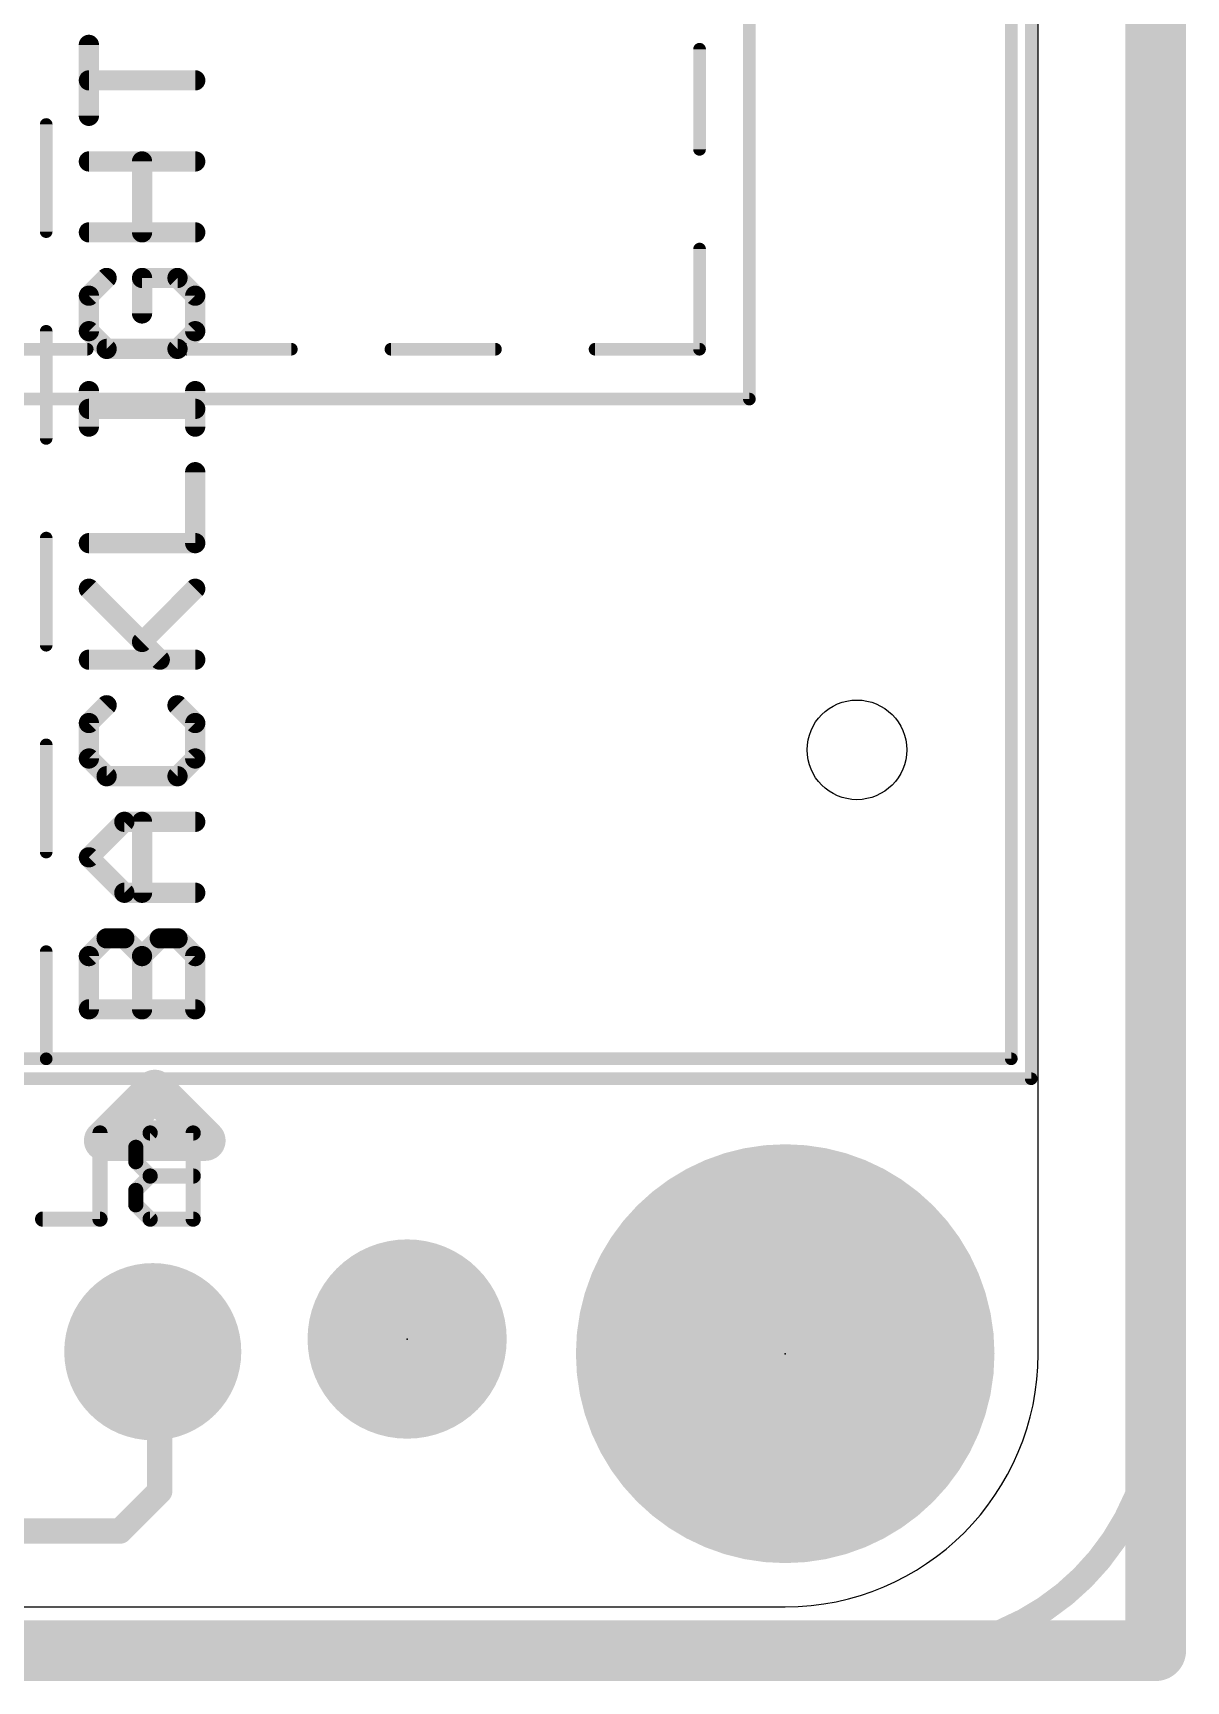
# Model space of a CAD drawing. Extents: x -26.2 to 21.8, y -36.3 to 32.3.
# Drawn here: x 10.23 to 21.8, y -36.3 to -19.77 of the extents above; entities that cross this region are included whole.
import ezdxf

# ---------------------------------------------------------------- set-up
doc = ezdxf.new("R2010")
doc.units = 0
for name, color, linetype in [('1', 12, 'CONTINUOUS'), ('16', 132, 'CONTINUOUS'), ('17', 110, 'CONTINUOUS'), ('20', 53, 'CONTINUOUS'), ('21', 40, 'CONTINUOUS'), ('22', 6, 'CONTINUOUS'), ('23', 40, 'CONTINUOUS'), ('39', 12, 'CONTINUOUS'), ('40', 132, 'CONTINUOUS'), ('41', 12, 'CONTINUOUS'), ('42', 132, 'CONTINUOUS'), ('52', 253, 'CONTINUOUS')]:
    doc.layers.add(name, color=color, linetype=linetype)

# ---------------------------------------------------------------- blocks, each defined once
blk = doc.blocks.new('PIE')
at = {"const_width": 0.5}
blk.add_lwpolyline([(0, -0.25, 1), (0, 0.25, 1), (0, -0.25)], format="xyb", dxfattribs=at)
blk = doc.blocks.new('ROUNDP')
at = {"const_width": 0.5}
blk.add_lwpolyline([(0, -0.25, 1), (0, 0.25, 1), (0, -0.25)], format="xyb", dxfattribs=at)

msp = doc.modelspace()

# ---------------------------------------------------------------- linework, layer by layer
at = {"layer": '1', "const_width": 0.254}
for points in [[(21.5, 29.5), (21.5, -33.5)], [(11.5, -33.07), (11.43, -33)], [(11.5, -34.4), (11.5, -33.07)], [(11.1, -34.8), (11.5, -34.4)], [(-12.257, -34.8), (11.1, -34.8)], [(19, -36), (-19, -36)]]:
    msp.add_lwpolyline(points, dxfattribs=at)
at = {"layer": '1'}
for points, const_width in [([(11.4749, -32.9551, 1), (11.3851, -33.0449)], 0.127), ([(11.5635, -33.07, 1), (11.4365, -33.07)], 0.127), ([(11.4551, -33.1149, 1), (11.5449, -33.0251)], 0.127), ([(19, -36, 0.4142), (21.5, -33.5)], 0.254), ([(21.5635, -33.5, 1), (21.4365, -33.5)], 0.127), ([(21.4365, -33.5, 1), (21.5635, -33.5)], 0.127), ([(11.4365, -34.4, 1), (11.5635, -34.4)], 0.127), ([(11.5449, -34.4449, 1), (11.4551, -34.3551)], 0.127), ([(11.0551, -34.7551, 1), (11.1449, -34.8449)], 0.127), ([(11.1, -34.8635, 1), (11.1, -34.7365)], 0.127), ([(19, -35.9365, 1), (19, -36.0635)], 0.127), ([(19, -36.0635, 1), (19, -35.9365)], 0.127)]:
    msp.add_lwpolyline(points, format="xyb", dxfattribs=dict(at, const_width=const_width))
at = {"layer": '16', "const_width": 0.6096}
for points in [[(21.5, 32), (21.5, -36)], [(21.5, -36), (-21.5, -36)]]:
    msp.add_lwpolyline(points, dxfattribs=at)
at = {"layer": '16', "const_width": 0.3048}
for points in [[(21.5, -36.1524, 1), (21.5, -35.8476)], [(21.3476, -36, 1), (21.6524, -36)]]:
    msp.add_lwpolyline(points, format="xyb", dxfattribs=at)
at = {"layer": '20'}
for p, q in [((20.32, -33.02), (20.32, 27.94)), ((-17.78, -35.56), (17.78, -35.56))]:
    msp.add_line(p, q, dxfattribs=at)
msp.add_circle((18.5, -26.961), 0.5, dxfattribs=at)
msp.add_arc((17.78, -33.02), 2.54, 270, 0, dxfattribs=at)
at = {"layer": '21'}
for points, const_width in [([(10.7887, -20.599), (10.7887, -19.8872)], 0.2032), ([(11.8564, -20.2431), (10.7887, -20.2431)], 0.2032), ([(10.7887, -21.0566), (11.8564, -21.0566)], 0.2032), ([(11.3225, -21.7684), (11.3225, -21.0566)], 0.2032), ([(11.8564, -21.7684), (10.7887, -21.7684)], 0.2032), ([(10.9666, -22.226), (10.7887, -22.404)], 0.2032), ([(11.6784, -22.226), (11.3225, -22.226)], 0.2032), ([(11.3225, -22.226), (11.3225, -22.5819)], 0.2032), ([(11.8564, -22.404), (11.6784, -22.226)], 0.2032), ([(10.7887, -22.404), (10.7887, -22.7599)], 0.2032), ([(11.8564, -22.7599), (11.8564, -22.404)], 0.2032), ([(10.7887, -22.7599), (10.9666, -22.9378)], 0.2032), ([(11.6784, -22.9378), (11.8564, -22.7599)], 0.2032), ([(10.9666, -22.9378), (11.6784, -22.9378)], 0.2032), ([(10.7887, -23.7174), (10.7887, -23.3615)], 0.2032), ([(11.8564, -23.7174), (11.8564, -23.3615)], 0.2032), ([(11.8564, -23.5395), (10.7887, -23.5395)], 0.2032), ([(11.8564, -24.8868), (11.8564, -24.175)], 0.2032), ([(10.7887, -24.8868), (11.8564, -24.8868)], 0.2032), ([(11.5005, -26.0562), (10.7887, -25.3444)], 0.2032), ([(11.3225, -25.8783), (11.8564, -25.3444)], 0.2032), ([(10.7887, -26.0562), (11.8564, -26.0562)], 0.2032), ([(10.9666, -26.5138), (10.7887, -26.6918)], 0.2032), ([(11.8564, -26.6918), (11.6784, -26.5138)], 0.2032), ([(10.7887, -26.6918), (10.7887, -27.0477)], 0.2032), ([(11.8564, -27.0477), (11.8564, -26.6918)], 0.2032), ([(10.7887, -27.0477), (10.9666, -27.2256)], 0.2032), ([(11.6784, -27.2256), (11.8564, -27.0477)], 0.2032), ([(10.9666, -27.2256), (11.6784, -27.2256)], 0.2032), ([(10.7887, -28.0391), (11.1446, -27.6832)], 0.2032), ([(11.1446, -27.6832), (11.8564, -27.6832)], 0.2032), ([(11.3225, -28.395), (11.3225, -27.6832)], 0.2032), ([(11.1446, -28.395), (10.7887, -28.0391)], 0.2032), ([(11.8564, -28.395), (11.1446, -28.395)], 0.2032), ([(10.7887, -29.0305), (10.9666, -28.8526)], 0.2032), ([(10.9666, -28.8526), (11.1446, -28.8526)], 0.2032), ([(11.1446, -28.8526), (11.3225, -29.0305)], 0.2032), ([(11.3225, -29.0305), (11.5005, -28.8526)], 0.2032), ([(11.5005, -28.8526), (11.6784, -28.8526)], 0.2032), ([(11.6784, -28.8526), (11.8564, -29.0305)], 0.2032), ([(10.7887, -29.5644), (10.7887, -29.0305)], 0.2032), ([(11.3225, -29.5644), (11.3225, -29.0305)], 0.2032), ([(11.8564, -29.0305), (11.8564, -29.5644)], 0.2032), ([(11.8564, -29.5644), (10.7887, -29.5644)], 0.2032), ([(11.45, -30.374), (10.942, -30.882)], 0.4064), ([(11.958, -30.882), (11.45, -30.374)], 0.4064), ([(10.942, -30.882), (11.958, -30.882)], 0.4064)]:
    msp.add_lwpolyline(points, dxfattribs=dict(at, const_width=const_width))
for points, const_width in [([(10.8395, -19.8872, 1), (10.7379, -19.8872)], 0.1016), ([(10.7887, -20.1923, 1), (10.7887, -20.2939)], 0.1016), ([(11.8564, -20.2939, 1), (11.8564, -20.1923)], 0.1016), ([(10.7379, -20.599, 1), (10.8395, -20.599)], 0.1016), ([(10.7887, -21.0058, 1), (10.7887, -21.1074)], 0.1016), ([(11.3733, -21.0566, 1), (11.2717, -21.0566)], 0.1016), ([(11.8564, -21.1074, 1), (11.8564, -21.0058)], 0.1016), ([(10.7887, -21.7176, 1), (10.7887, -21.8192)], 0.1016), ([(11.2717, -21.7684, 1), (11.3733, -21.7684)], 0.1016), ([(11.8564, -21.8192, 1), (11.8564, -21.7176)], 0.1016), ([(11.0026, -22.2619, 1), (10.9307, -22.1901)], 0.1016), ([(11.3225, -22.1752, 1), (11.3225, -22.2768)], 0.1016), ([(11.3733, -22.226, 1), (11.2717, -22.226)], 0.1016), ([(11.7144, -22.1901, 1), (11.6425, -22.2619)], 0.1016), ([(11.6784, -22.2768, 1), (11.6784, -22.1752)], 0.1016), ([(10.8395, -22.404, 1), (10.7379, -22.404)], 0.1016), ([(10.7528, -22.368, 1), (10.8246, -22.4399)], 0.1016), ([(11.9072, -22.404, 1), (11.8056, -22.404)], 0.1016), ([(11.8205, -22.4399, 1), (11.8923, -22.368)], 0.1016), ([(11.2717, -22.5819, 1), (11.3733, -22.5819)], 0.1016), ([(10.8246, -22.7239, 1), (10.7528, -22.7958)], 0.1016), ([(10.7379, -22.7599, 1), (10.8395, -22.7599)], 0.1016), ([(11.8056, -22.7599, 1), (11.9072, -22.7599)], 0.1016), ([(11.8923, -22.7958, 1), (11.8205, -22.7239)], 0.1016), ([(10.9666, -22.887, 1), (10.9666, -22.9886)], 0.1016), ([(10.9307, -22.9737, 1), (11.0026, -22.9019)], 0.1016), ([(11.6425, -22.9019, 1), (11.7144, -22.9737)], 0.1016), ([(11.6784, -22.9886, 1), (11.6784, -22.887)], 0.1016), ([(10.8395, -23.3615, 1), (10.7379, -23.3615)], 0.1016), ([(11.9072, -23.3615, 1), (11.8056, -23.3615)], 0.1016), ([(10.7887, -23.4887, 1), (10.7887, -23.5903)], 0.1016), ([(11.8564, -23.5903, 1), (11.8564, -23.4887)], 0.1016), ([(10.7379, -23.7174, 1), (10.8395, -23.7174)], 0.1016), ([(11.8056, -23.7174, 1), (11.9072, -23.7174)], 0.1016), ([(11.9072, -24.175, 1), (11.8056, -24.175)], 0.1016), ([(10.7887, -24.836, 1), (10.7887, -24.9376)], 0.1016), ([(11.8564, -24.9376, 1), (11.8564, -24.836)], 0.1016), ([(11.8056, -24.8868, 1), (11.9072, -24.8868)], 0.1016), ([(10.8246, -25.3085, 1), (10.7528, -25.3803)], 0.1016), ([(11.8923, -25.3803, 1), (11.8205, -25.3085)], 0.1016), ([(11.2866, -25.8423, 1), (11.3585, -25.9142)], 0.1016), ([(10.7887, -26.0054, 1), (10.7887, -26.107)], 0.1016), ([(11.8564, -26.107, 1), (11.8564, -26.0054)], 0.1016), ([(11.4646, -26.0921, 1), (11.5364, -26.0203)], 0.1016), ([(11.0026, -26.5497, 1), (10.9307, -26.4779)], 0.1016), ([(11.7144, -26.4779, 1), (11.6425, -26.5497)], 0.1016), ([(10.8395, -26.6918, 1), (10.7379, -26.6918)], 0.1016), ([(10.7528, -26.6558, 1), (10.8246, -26.7277)], 0.1016), ([(11.9072, -26.6918, 1), (11.8056, -26.6918)], 0.1016), ([(11.8205, -26.7277, 1), (11.8923, -26.6558)], 0.1016), ([(10.8246, -27.0117, 1), (10.7528, -27.0836)], 0.1016), ([(11.8923, -27.0836, 1), (11.8205, -27.0117)], 0.1016), ([(10.7379, -27.0477, 1), (10.8395, -27.0477)], 0.1016), ([(11.8056, -27.0477, 1), (11.9072, -27.0477)], 0.1016), ([(10.9666, -27.1748, 1), (10.9666, -27.2764)], 0.1016), ([(10.9307, -27.2615, 1), (11.0026, -27.1897)], 0.1016), ([(11.6425, -27.1897, 1), (11.7144, -27.2615)], 0.1016), ([(11.6784, -27.2764, 1), (11.6784, -27.1748)], 0.1016), ([(11.1446, -27.6324, 1), (11.1446, -27.734)], 0.1016), ([(11.1805, -27.7191, 1), (11.1087, -27.6473)], 0.1016), ([(11.3733, -27.6832, 1), (11.2717, -27.6832)], 0.1016), ([(11.8564, -27.734, 1), (11.8564, -27.6324)], 0.1016), ([(10.8246, -28.0032, 1), (10.7528, -28.075)], 0.1016), ([(10.7528, -28.0032, 1), (10.8246, -28.075)], 0.1016), ([(11.1446, -28.3442, 1), (11.1446, -28.4458)], 0.1016), ([(11.1087, -28.4309, 1), (11.1805, -28.3591)], 0.1016), ([(11.2717, -28.395, 1), (11.3733, -28.395)], 0.1016), ([(11.8564, -28.4458, 1), (11.8564, -28.3442)], 0.1016), ([(10.9666, -28.8018, 1), (10.9666, -28.9034)], 0.1016), ([(11.0026, -28.8885, 1), (10.9307, -28.8167)], 0.1016), ([(11.1805, -28.8167, 1), (11.1087, -28.8885)], 0.1016), ([(11.1446, -28.9034, 1), (11.1446, -28.8018)], 0.1016), ([(11.5005, -28.8018, 1), (11.5005, -28.9034)], 0.1016), ([(11.5364, -28.8885, 1), (11.4646, -28.8167)], 0.1016), ([(11.7144, -28.8167, 1), (11.6425, -28.8885)], 0.1016), ([(11.6784, -28.9034, 1), (11.6784, -28.8018)], 0.1016), ([(10.8395, -29.0305, 1), (10.7379, -29.0305)], 0.1016), ([(11.3733, -29.0305, 1), (11.2717, -29.0305)], 0.1016), ([(11.9072, -29.0305, 1), (11.8056, -29.0305)], 0.1016), ([(10.7528, -28.9946, 1), (10.8246, -29.0665)], 0.1016), ([(11.2866, -28.9946, 1), (11.3585, -29.0665)], 0.1016), ([(11.2866, -29.0665, 1), (11.3585, -28.9946)], 0.1016), ([(11.8205, -29.0665, 1), (11.8923, -28.9946)], 0.1016), ([(10.7887, -29.5136, 1), (10.7887, -29.6152)], 0.1016), ([(10.7379, -29.5644, 1), (10.8395, -29.5644)], 0.1016), ([(11.2717, -29.5644, 1), (11.3733, -29.5644)], 0.1016), ([(11.8056, -29.5644, 1), (11.9072, -29.5644)], 0.1016), ([(11.8564, -29.6152, 1), (11.8564, -29.5136)], 0.1016), ([(11.5218, -30.3022, 1), (11.3782, -30.4458)], 0.2032), ([(11.5218, -30.4458, 1), (11.3782, -30.3022)], 0.2032), ([(10.942, -30.7804, 1), (10.942, -30.9836)], 0.2032), ([(10.8702, -30.8102, 1), (11.0138, -30.9538)], 0.2032), ([(11.8862, -30.9538, 1), (12.0298, -30.8102)], 0.2032), ([(11.958, -30.9836, 1), (11.958, -30.7804)], 0.2032), ([(17.78, -35.02, 1), (17.78, -31.02, 1), (17.78, -35.02)], 0.2032)]:
    msp.add_lwpolyline(points, format="xyb", dxfattribs=dict(at, const_width=const_width))
at = {"layer": '22'}
for points, const_width in [([(20.25, -30.261), (20.25, 25.339)], 0.127), ([(-20.25, -30.261), (20.25, -30.261)], 0.127), ([(10.9003, -30.8055), (10.9003, -31.6698)], 0.1524), ([(11.4036, -30.8055), (11.2596, -30.9495)], 0.1524), ([(11.8358, -30.8055), (11.4036, -30.8055)], 0.1524), ([(11.8358, -31.6698), (11.8358, -30.8055)], 0.1524), ([(11.2596, -30.9495), (11.2596, -31.0936)], 0.1524), ([(11.2596, -31.0936), (11.4036, -31.2376)], 0.1524), ([(11.4036, -31.2376), (11.2596, -31.3817)], 0.1524), ([(11.8358, -31.2376), (11.4036, -31.2376)], 0.1524), ([(11.2596, -31.3817), (11.2596, -31.5257)], 0.1524), ([(11.2596, -31.5257), (11.4036, -31.6698)], 0.1524), ([(10.9003, -31.6698), (10.3241, -31.6698)], 0.1524), ([(11.4036, -31.6698), (11.8358, -31.6698)], 0.1524)]:
    msp.add_lwpolyline(points, dxfattribs=dict(at, const_width=const_width))
for points, const_width in [([(20.2183, -30.261, 1), (20.2817, -30.261)], 0.0635), ([(20.25, -30.2928, 1), (20.25, -30.2293)], 0.0635), ([(10.9384, -30.8055, 1), (10.8622, -30.8055)], 0.0762), ([(11.4036, -30.7674, 1), (11.4036, -30.8436)], 0.0762), ([(11.4306, -30.8324, 1), (11.3767, -30.7785)], 0.0762), ([(11.8739, -30.8055, 1), (11.7977, -30.8055)], 0.0762), ([(11.8358, -30.8436, 1), (11.8358, -30.7674)], 0.0762), ([(11.2326, -30.9226, 1), (11.2865, -30.9765)], 0.0762), ([(11.2977, -30.9495, 1), (11.2215, -30.9495)], 0.0762), ([(11.2865, -31.0666, 1), (11.2326, -31.1205)], 0.0762), ([(11.2215, -31.0936, 1), (11.2977, -31.0936)], 0.0762), ([(11.4036, -31.1995, 1), (11.4036, -31.2757)], 0.0762), ([(11.4306, -31.2646, 1), (11.3767, -31.2107)], 0.0762), ([(11.3767, -31.2646, 1), (11.4306, -31.2107)], 0.0762), ([(11.8358, -31.2757, 1), (11.8358, -31.1995)], 0.0762), ([(11.2326, -31.3547, 1), (11.2865, -31.4086)], 0.0762), ([(11.2977, -31.3817, 1), (11.2215, -31.3817)], 0.0762), ([(11.2865, -31.4988, 1), (11.2326, -31.5527)], 0.0762), ([(11.2215, -31.5257, 1), (11.2977, -31.5257)], 0.0762), ([(10.3241, -31.6317, 1), (10.3241, -31.7079)], 0.0762), ([(10.8622, -31.6698, 1), (10.9384, -31.6698)], 0.0762), ([(10.9003, -31.7079, 1), (10.9003, -31.6317)], 0.0762), ([(11.4036, -31.6317, 1), (11.4036, -31.7079)], 0.0762), ([(11.3767, -31.6967, 1), (11.4306, -31.6429)], 0.0762), ([(11.7977, -31.6698, 1), (11.8739, -31.6698)], 0.0762), ([(11.8358, -31.7079, 1), (11.8358, -31.6317)], 0.0762)]:
    msp.add_lwpolyline(points, format="xyb", dxfattribs=dict(at, const_width=const_width))
at = {"layer": '23'}
for p in [(13.984, -32.873), (17.78, -33.02)]:
    msp.add_point(p, dxfattribs=at)
at = {"layer": '39'}
for points, const_width in [([(17.78, -34.02, 1), (17.78, -32.02, 1), (17.78, -34.02)], 2.032), ([(13.984, -32.123, 0.4142), (13.234, -32.873)], 0.5), ([(14.734, -32.873, 0.4142), (13.984, -32.123)], 0.5), ([(13.984, -31.998, 1), (13.984, -32.248)], 0.25), ([(13.984, -32.248, 1), (13.984, -31.998)], 0.25), ([(13.234, -32.873, 0.4142), (13.984, -33.623)], 0.5), ([(13.359, -32.873, 1), (13.109, -32.873)], 0.25), ([(13.984, -33.623, 0.4142), (14.734, -32.873)], 0.5), ([(14.859, -32.873, 1), (14.609, -32.873)], 0.25), ([(13.109, -32.873, 1), (13.359, -32.873)], 0.25), ([(14.609, -32.873, 1), (14.859, -32.873)], 0.25), ([(13.984, -33.498, 1), (13.984, -33.748)], 0.25), ([(13.984, -33.748, 1), (13.984, -33.498)], 0.25)]:
    msp.add_lwpolyline(points, format="xyb", dxfattribs=dict(at, const_width=const_width))
at = {"layer": '40', "const_width": 2.032}
msp.add_lwpolyline([(17.78, -34.02, 1), (17.78, -32.02, 1), (17.78, -34.02)], format="xyb", dxfattribs=at)
at = {"layer": '41'}
for points, const_width in [([(17.78, -34.02, 1), (17.78, -32.02, 1), (17.78, -34.02)], 2.032), ([(13.984, -32.123, 0.4142), (13.234, -32.873)], 0.5), ([(14.734, -32.873, 0.4142), (13.984, -32.123)], 0.5), ([(13.984, -31.998, 1), (13.984, -32.248)], 0.25), ([(13.984, -32.248, 1), (13.984, -31.998)], 0.25), ([(13.234, -32.873, 0.4142), (13.984, -33.623)], 0.5), ([(13.359, -32.873, 1), (13.109, -32.873)], 0.25), ([(13.984, -33.623, 0.4142), (14.734, -32.873)], 0.5), ([(14.859, -32.873, 1), (14.609, -32.873)], 0.25), ([(13.109, -32.873, 1), (13.359, -32.873)], 0.25), ([(14.609, -32.873, 1), (14.859, -32.873)], 0.25), ([(13.984, -33.498, 1), (13.984, -33.748)], 0.25), ([(13.984, -33.748, 1), (13.984, -33.498)], 0.25)]:
    msp.add_lwpolyline(points, format="xyb", dxfattribs=dict(at, const_width=const_width))
at = {"layer": '42', "const_width": 2.032}
msp.add_lwpolyline([(17.78, -34.02, 1), (17.78, -32.02, 1), (17.78, -34.02)], format="xyb", dxfattribs=at)
at = {"layer": '52', "const_width": 0.127}
for points in [[(20.05, -30.061), (20.05, 25.139)], [(17.42, -23.441), (17.42, 22.679)], [(16.92, -20.9358), (16.92, -19.9306)], [(10.36, -20.686), (10.36, -21.761)], [(16.92, -22.941), (16.92, -21.9358)], [(10.36, -22.761), (10.36, -23.836)], [(9.7224, -22.941), (10.7718, -22.941)], [(11.7718, -22.941), (12.8212, -22.941)], [(13.8212, -22.941), (14.8706, -22.941)], [(15.8706, -22.941), (16.92, -22.941)], [(-17.42, -23.441), (17.42, -23.441)], [(10.36, -24.836), (10.36, -25.911)], [(10.36, -26.911), (10.36, -27.986)], [(10.36, -28.986), (10.36, -30.061)], [(-10.36, -30.061), (10.36, -30.061)], [(10.36, -30.061), (20.05, -30.061)]]:
    msp.add_lwpolyline(points, dxfattribs=at)
at = {"layer": '52', "const_width": 0.0635}
for points in [[(16.9518, -19.9306, 1), (16.8883, -19.9306)], [(10.3918, -20.686, 1), (10.3283, -20.686)], [(16.8883, -20.9358, 1), (16.9518, -20.9358)], [(10.3283, -21.761, 1), (10.3918, -21.761)], [(16.9518, -21.9358, 1), (16.8883, -21.9358)], [(10.3918, -22.761, 1), (10.3283, -22.761)], [(10.7718, -22.9728, 1), (10.7718, -22.9093)], [(11.7718, -22.9093, 1), (11.7718, -22.9728)], [(12.8212, -22.9728, 1), (12.8212, -22.9093)], [(13.8212, -22.9093, 1), (13.8212, -22.9728)], [(14.8706, -22.9728, 1), (14.8706, -22.9093)], [(15.8706, -22.9093, 1), (15.8706, -22.9728)], [(16.8883, -22.941, 1), (16.9518, -22.941)], [(16.92, -22.9728, 1), (16.92, -22.9093)], [(17.3883, -23.441, 1), (17.4518, -23.441)], [(17.42, -23.4728, 1), (17.42, -23.4093)], [(10.3283, -23.836, 1), (10.3918, -23.836)], [(10.3918, -24.836, 1), (10.3283, -24.836)], [(10.3283, -25.911, 1), (10.3918, -25.911)], [(10.3918, -26.911, 1), (10.3283, -26.911)], [(10.3283, -27.986, 1), (10.3918, -27.986)], [(10.3918, -28.986, 1), (10.3283, -28.986)], [(10.36, -30.0293, 1), (10.36, -30.0927)], [(10.3283, -30.061, 1), (10.3918, -30.061)], [(10.36, -30.0927, 1), (10.36, -30.0293)], [(20.0183, -30.061, 1), (20.0817, -30.061)], [(20.05, -30.0927, 1), (20.05, -30.0293)]]:
    msp.add_lwpolyline(points, format="xyb", dxfattribs=at)

# ---------------------------------------------------------------- block references
at = {"layer": '1'}
msp.add_blockref('PIE', (13.984, -32.873), dxfattribs=at)
at = {"layer": '17', "xscale": 3.516, "yscale": 3.516}
msp.add_blockref('ROUNDP', (17.78, -33.02), dxfattribs=at)
msp.add_blockref('ROUNDP', (17.78, -33.02), dxfattribs=at)
at = {"layer": '17', "xscale": 1.778, "yscale": 1.778, "rotation": 90}
msp.add_blockref('ROUNDP', (11.43, -33), dxfattribs=at)
msp.add_blockref('ROUNDP', (11.43, -33), dxfattribs=at)

doc.saveas('drawing.dxf')
